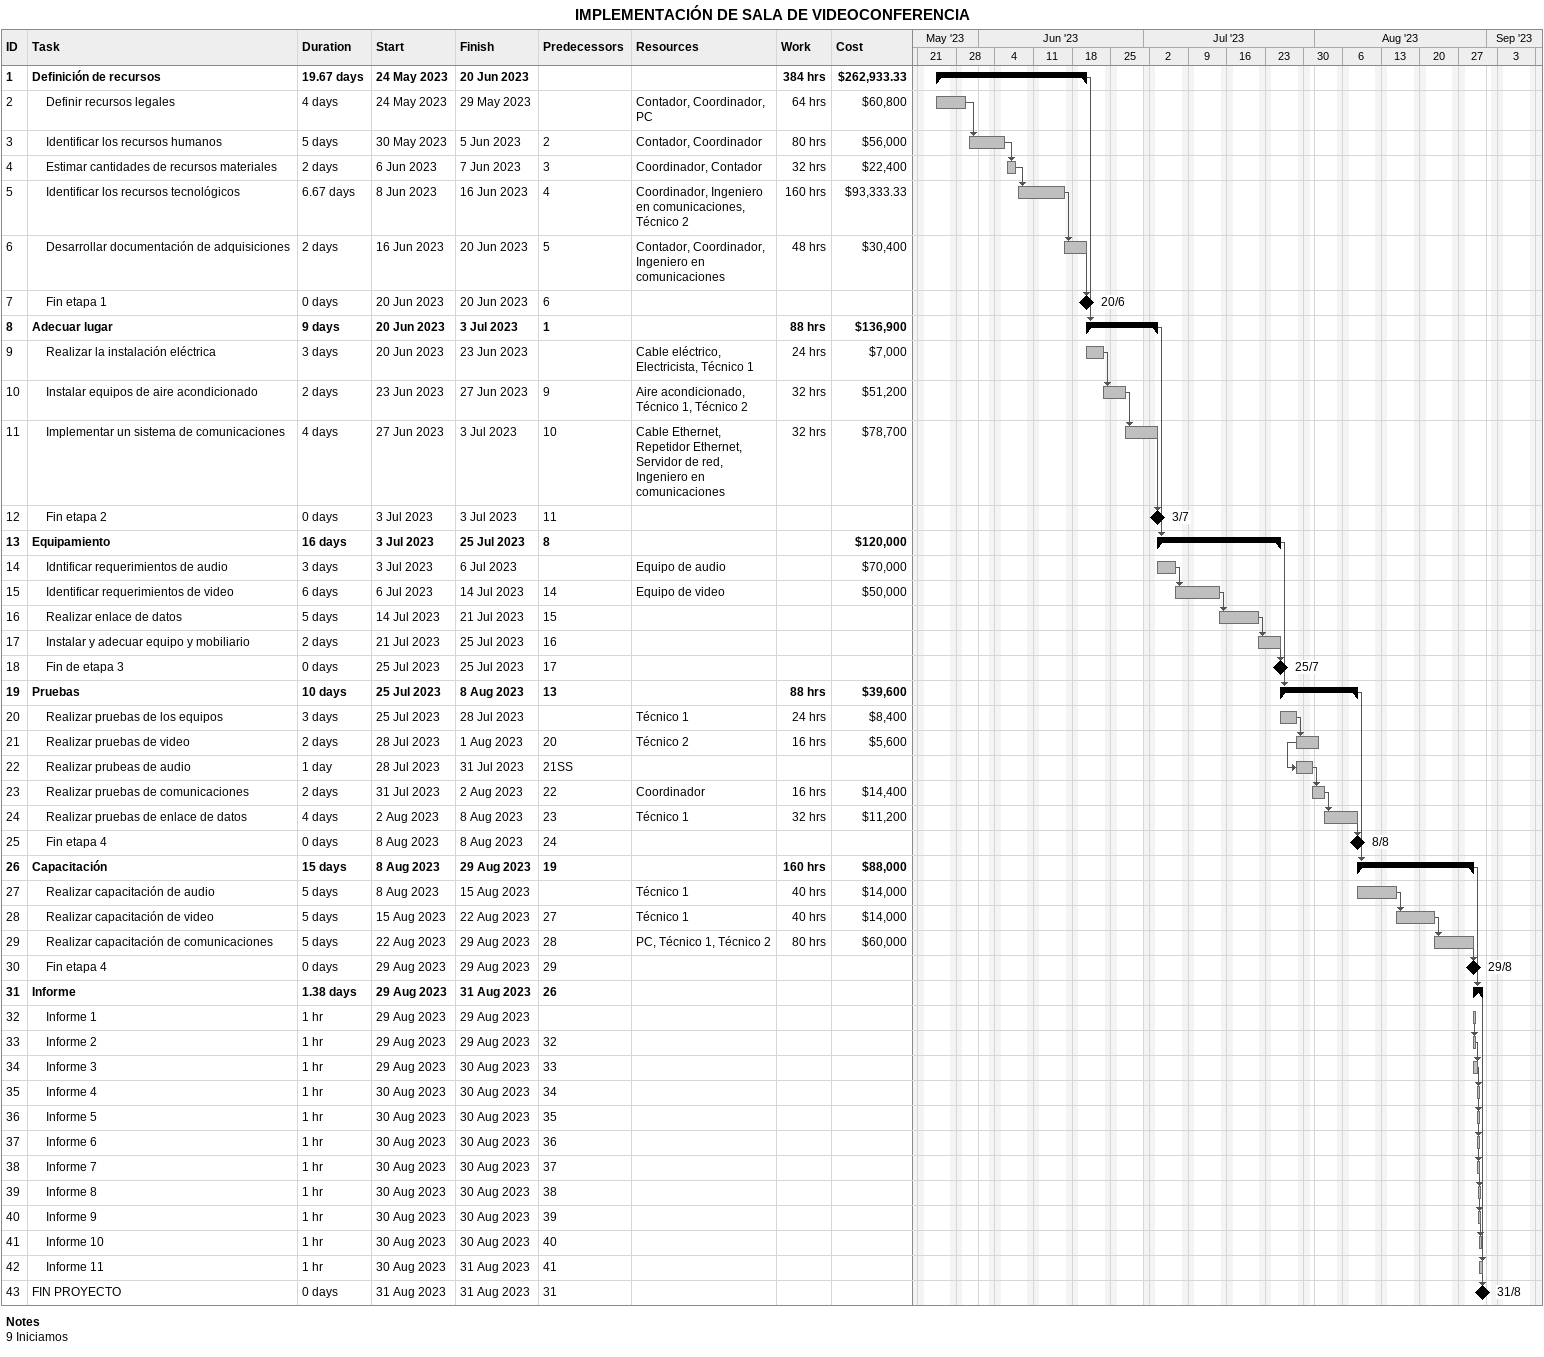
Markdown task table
IMPLEMENTACIÓN DE SALA DE VIDEOCONFERENCIA

| ID | Level | Task | Duration | Start | Finish | Predecessors | Resources | Work (h) | Cost ($) |
|---|---|---|---|---|---|---|---|---|---|
| 1 | 1 | **Definición de recursos** | 19.67d | 2023-05-24 | 2023-06-20 |  |  | 384 | 262933.33 |
| 2 | 2 | Definir recursos legales | 4d | 2023-05-24 | 2023-05-29 |  | Contador, Coordinador, PC | 64 | 60800 |
| 3 | 2 | Identificar los recursos humanos | 5d | 2023-05-30 | 2023-06-05 | 2 | Contador, Coordinador | 80 | 56000 |
| 4 | 2 | Estimar cantidades de recursos materiales | 2d | 2023-06-06 | 2023-06-07 | 3 | Coordinador, Contador | 32 | 22400 |
| 5 | 2 | Identificar los recursos tecnológicos | 6.67d | 2023-06-08 | 2023-06-16 | 4 | Coordinador, Ingeniero en comunicaciones, Técnico 2 | 160 | 93333.33 |
| 6 | 2 | Desarrollar documentación de adquisiciones | 2d | 2023-06-16 | 2023-06-20 | 5 | Contador, Coordinador, Ingeniero en comunicaciones | 48 | 30400 |
| 7 | 2 | Fin etapa 1 | 0d | 2023-06-20 | 2023-06-20 | 6 |  |  |  |
| 8 | 1 | **Adecuar lugar** | 9d | 2023-06-20 | 2023-07-03 | 1 |  | 88 | 136900 |
| 9 | 2 | Realizar la instalación eléctrica | 3d | 2023-06-20 | 2023-06-23 |  | Cable eléctrico, Electricista, Técnico 1 | 24 | 7000 |
| 10 | 2 | Instalar equipos de aire acondicionado | 2d | 2023-06-23 | 2023-06-27 | 9 | Aire acondicionado, Técnico 1, Técnico 2 | 32 | 51200 |
| 11 | 2 | Implementar un sistema de comunicaciones | 4d | 2023-06-27 | 2023-07-03 | 10 | Cable Ethernet, Repetidor Ethernet, Servidor de red, Ingeniero en comunicaciones | 32 | 78700 |
| 12 | 2 | Fin etapa 2 | 0d | 2023-07-03 | 2023-07-03 | 11 |  |  |  |
| 13 | 1 | **Equipamiento** | 16d | 2023-07-03 | 2023-07-25 | 8 |  |  | 120000 |
| 14 | 2 | Idntificar requerimientos de audio | 3d | 2023-07-03 | 2023-07-06 |  | Equipo de audio |  | 70000 |
| 15 | 2 | Identificar requerimientos de video | 6d | 2023-07-06 | 2023-07-14 | 14 | Equipo de video |  | 50000 |
| 16 | 2 | Realizar enlace de datos | 5d | 2023-07-14 | 2023-07-21 | 15 |  |  |  |
| 17 | 2 | Instalar y adecuar equipo y mobiliario | 2d | 2023-07-21 | 2023-07-25 | 16 |  |  |  |
| 18 | 2 | Fin de etapa 3 | 0d | 2023-07-25 | 2023-07-25 | 17 |  |  |  |
| 19 | 1 | **Pruebas** | 10d | 2023-07-25 | 2023-08-08 | 13 |  | 88 | 39600 |
| 20 | 2 | Realizar pruebas de los equipos | 3d | 2023-07-25 | 2023-07-28 |  | Técnico 1 | 24 | 8400 |
| 21 | 2 | Realizar pruebas de video | 2d | 2023-07-28 | 2023-08-01 | 20 | Técnico 2 | 16 | 5600 |
| 22 | 2 | Realizar prubeas de audio | 1d | 2023-07-28 | 2023-07-31 | 21SS |  |  |  |
| 23 | 2 | Realizar pruebas de comunicaciones | 2d | 2023-07-31 | 2023-08-02 | 22 | Coordinador | 16 | 14400 |
| 24 | 2 | Realizar pruebas de enlace de datos | 4d | 2023-08-02 | 2023-08-08 | 23 | Técnico 1 | 32 | 11200 |
| 25 | 2 | Fin etapa 4 | 0d | 2023-08-08 | 2023-08-08 | 24 |  |  |  |
| 26 | 1 | **Capacitación** | 15d | 2023-08-08 | 2023-08-29 | 19 |  | 160 | 88000 |
| 27 | 2 | Realizar capacitación de audio | 5d | 2023-08-08 | 2023-08-15 |  | Técnico 1 | 40 | 14000 |
| 28 | 2 | Realizar capacitación de video | 5d | 2023-08-15 | 2023-08-22 | 27 | Técnico 1 | 40 | 14000 |
| 29 | 2 | Realizar capacitación de comunicaciones | 5d | 2023-08-22 | 2023-08-29 | 28 | PC, Técnico 1, Técnico 2 | 80 | 60000 |
| 30 | 2 | Fin etapa 4 | 0d | 2023-08-29 | 2023-08-29 | 29 |  |  |  |
| 31 | 1 | **Informe** | 1.38d | 2023-08-29 | 2023-08-31 | 26 |  |  |  |
| 32 | 2 | Informe 1 | 1h | 2023-08-29 | 2023-08-29 |  |  |  |  |
| 33 | 2 | Informe 2 | 1h | 2023-08-29 | 2023-08-29 | 32 |  |  |  |
| 34 | 2 | Informe 3 | 1h | 2023-08-29 | 2023-08-30 | 33 |  |  |  |
| 35 | 2 | Informe 4 | 1h | 2023-08-30 | 2023-08-30 | 34 |  |  |  |
| 36 | 2 | Informe 5 | 1h | 2023-08-30 | 2023-08-30 | 35 |  |  |  |
| 37 | 2 | Informe 6 | 1h | 2023-08-30 | 2023-08-30 | 36 |  |  |  |
| 38 | 2 | Informe 7 | 1h | 2023-08-30 | 2023-08-30 | 37 |  |  |  |
| 39 | 2 | Informe 8 | 1h | 2023-08-30 | 2023-08-30 | 38 |  |  |  |
| 40 | 2 | Informe 9 | 1h | 2023-08-30 | 2023-08-30 | 39 |  |  |  |
| 41 | 2 | Informe 10 | 1h | 2023-08-30 | 2023-08-30 | 40 |  |  |  |
| 42 | 2 | Informe 11 | 1h | 2023-08-30 | 2023-08-31 | 41 |  |  |  |
| 43 | 1 | FIN PROYECTO | 0d | 2023-08-31 | 2023-08-31 | 31 |  |  |  |

Notes
- 9: Iniciamos
